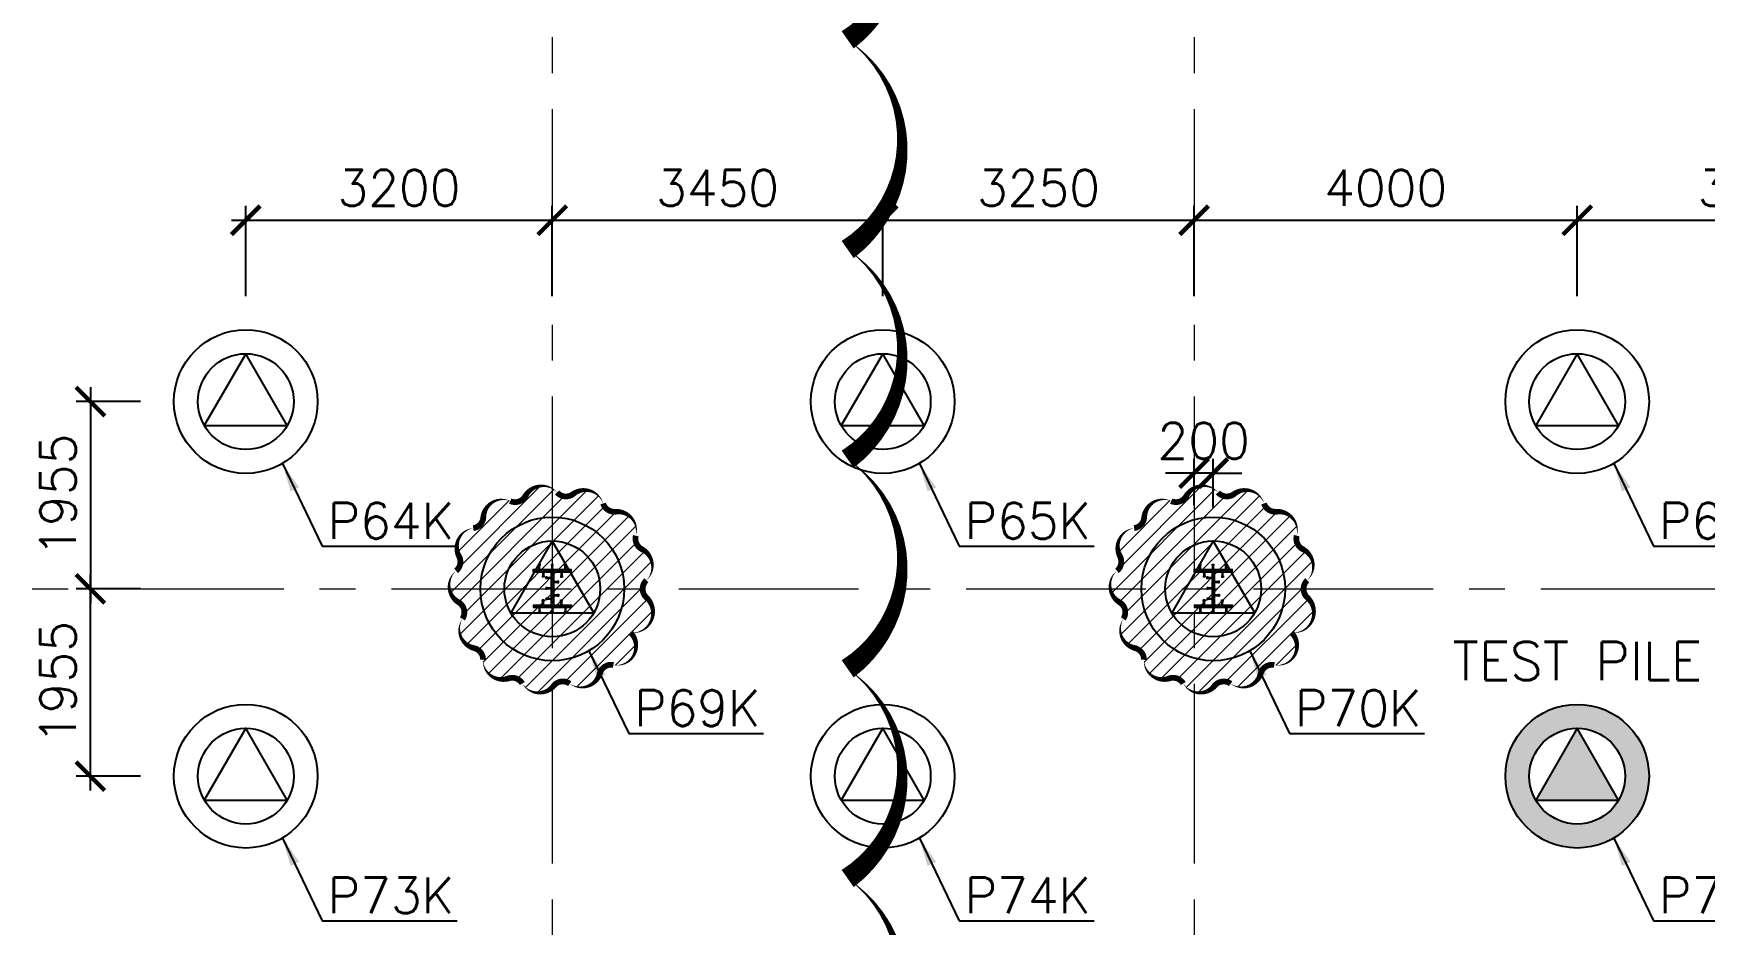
# Model space of a CAD drawing. Header units: millimetres. Extents: x -346728 to 1320345, y -537202 to -385966.
# Drawn here: x 201121 to 218569, y -427720 to -418418 of the extents above; entities that cross this region are included whole.
import ezdxf

# ---------------------------------------------------------------- set-up
doc = ezdxf.new("R2010")
doc.units = ezdxf.units.MM
doc.header["$LTSCALE"] = 100
doc.linetypes.add('X1326_GLB$0$CENTER', pattern=[2, 1.25, -0.25, 0.25, -0.25])
for name, color, linetype, lineweight in [('A-giao thong', 8, 'Continuous', 15), ('KCMANH', 8, 'Continuous', 13), ('KINGPOST', 5, 'Continuous', 20), ('X1326_GLB$0$A-tim', 8, 'X1326_GLB$0$CENTER', 9)]:
    doc.layers.add(name, color=color, linetype=linetype, lineweight=lineweight)
doc.layers.add('CL load', color=1, linetype='Continuous', plot=False)
for name, color, linetype in [('hach', 253, 'Continuous'), ('PILE MARK', 8, 'Continuous'), ('PL', 3, 'Continuous'), ('PLT', 6, 'Continuous')]:
    doc.layers.add(name, color=color, linetype=linetype)
doc.styles.add('simplex', font='simplex.shx')
doc.dimstyles.new('100', dxfattribs={"dimscale": 150, "dimtxt": 2.5, "dimasz": 2, "dimexe": 1, "dimexo": 1, "dimgap": 1, "dimtad": 1, "dimdec": 0, "dimzin": 0, "dimdsep": 46, "dimtxsty": 'simplex', "dimblk": 'ARCHTICK', "dimcen": 1, "dimdle": 1, "dimclrd": 256, "dimclre": 256, "dimclrt": 6, "dimadec": 0, "dimazin": 0, "dimtfac": 1, "dimtdec": 0, "dimtix": 1, "dimtmove": 2, "dimatfit": 3, "dimfxl": 1, "dimtolj": 1, "dimtzin": 0, "dimarcsym": 0})
pattern_1 = [(45, (188543.33, 11377564.439), (-8.980256121, 8.980256121), []), (135, (188543.33, 11377564.439), (-8.980256121, -8.980256121), [])]
pattern_2 = [(45, (188543.33, 11377564.439), (-8.980256121, 8.980256121), []), (135, (188543.33, 11377564.439), (-8.980256121, -8.980256121), [])]

# ---------------------------------------------------------------- blocks, each defined once
blk = doc.blocks.new('_ArchTick')
at = {"color": 0, "linetype": 'ByBlock', "const_width": 0.15}
blk.add_lwpolyline([(-0.5, -0.5), (0.5, 0.5)], dxfattribs=at)
blk = doc.blocks.new('*D374')
at = {"layer": 'CL load', "lineweight": -2, "transparency": 16777216}
for p, q in [((203338, -421161), (203338, -420218)), ((206538, -421161), (206538, -420218)), ((203188, -420368), (206688, -420368))]:
    blk.add_line(p, q, dxfattribs=at)
at = {"layer": 'DEFPOINTS', "color": 0, "transparency": 16777216}
for p in [(206538, -420368), (203338, -421311, 0), (206538, -421311, 0)]:
    blk.add_point(p, dxfattribs=at)
at = {"layer": 'CL load', "lineweight": -2, "transparency": 16777216, "xscale": 300, "yscale": 300, "zscale": 300, "rotation": 180}
blk.add_blockref('_ArchTick', (203338, -420368), dxfattribs=at)
at = {"layer": 'CL load', "lineweight": -2, "transparency": 16777216, "xscale": 300, "yscale": 300, "zscale": 300}
blk.add_blockref('_ArchTick', (206538, -420368), dxfattribs=at)
at = {"layer": 'CL load', "color": 6, "transparency": 16777216, "insert": (204938, -420031), "char_height": 375, "attachment_point": 5, "style": 'simplex'}
blk.add_mtext('\\A1;3200', dxfattribs=at)
blk = doc.blocks.new('*D375')
at = {"layer": 'CL load', "lineweight": -2, "transparency": 16777216}
for p, q in [((206538, -421161), (206538, -420218)), ((209989, -421161), (209989, -420218)), ((206388, -420368), (210139, -420368))]:
    blk.add_line(p, q, dxfattribs=at)
at = {"layer": 'DEFPOINTS', "color": 0, "transparency": 16777216}
for p in [(209989, -420368), (206538, -421311, 0), (209989, -421311)]:
    blk.add_point(p, dxfattribs=at)
at = {"layer": 'CL load', "lineweight": -2, "transparency": 16777216, "xscale": 300, "yscale": 300, "zscale": 300, "rotation": 180}
blk.add_blockref('_ArchTick', (206538, -420368), dxfattribs=at)
at = {"layer": 'CL load', "lineweight": -2, "transparency": 16777216, "xscale": 300, "yscale": 300, "zscale": 300}
blk.add_blockref('_ArchTick', (209989, -420368), dxfattribs=at)
at = {"layer": 'CL load', "color": 6, "transparency": 16777216, "insert": (208264, -420031), "char_height": 375, "attachment_point": 5, "style": 'simplex'}
blk.add_mtext('\\A1;3450', dxfattribs=at)
blk = doc.blocks.new('*D376')
at = {"layer": 'CL load', "lineweight": -2, "transparency": 16777216}
for p, q in [((209989, -421161), (209989, -420218)), ((213239, -421161), (213239, -420218)), ((209839, -420368), (213389, -420368))]:
    blk.add_line(p, q, dxfattribs=at)
at = {"layer": 'DEFPOINTS', "color": 0, "transparency": 16777216}
for p in [(213239, -420368), (209989, -421311), (213239, -421311)]:
    blk.add_point(p, dxfattribs=at)
at = {"layer": 'CL load', "lineweight": -2, "transparency": 16777216, "xscale": 300, "yscale": 300, "zscale": 300, "rotation": 180}
blk.add_blockref('_ArchTick', (209989, -420368), dxfattribs=at)
at = {"layer": 'CL load', "lineweight": -2, "transparency": 16777216, "xscale": 300, "yscale": 300, "zscale": 300}
blk.add_blockref('_ArchTick', (213239, -420368), dxfattribs=at)
at = {"layer": 'CL load', "color": 6, "transparency": 16777216, "insert": (211614, -420031), "char_height": 375, "attachment_point": 5, "style": 'simplex'}
blk.add_mtext('\\A1;3250', dxfattribs=at)
blk = doc.blocks.new('*D377')
at = {"layer": 'CL load', "lineweight": -2, "transparency": 16777216}
for p, q in [((213239, -421161), (213239, -420218)), ((217239, -421161), (217239, -420218)), ((213089, -420368), (217389, -420368))]:
    blk.add_line(p, q, dxfattribs=at)
at = {"layer": 'DEFPOINTS', "color": 0, "transparency": 16777216}
for p in [(217239, -420368), (213239, -421311), (217239, -421311)]:
    blk.add_point(p, dxfattribs=at)
at = {"layer": 'CL load', "lineweight": -2, "transparency": 16777216, "xscale": 300, "yscale": 300, "zscale": 300, "rotation": 180}
blk.add_blockref('_ArchTick', (213239, -420368), dxfattribs=at)
at = {"layer": 'CL load', "lineweight": -2, "transparency": 16777216, "xscale": 300, "yscale": 300, "zscale": 300}
blk.add_blockref('_ArchTick', (217239, -420368), dxfattribs=at)
at = {"layer": 'CL load', "color": 6, "transparency": 16777216, "insert": (215239, -420031), "char_height": 375, "attachment_point": 5, "style": 'simplex'}
blk.add_mtext('\\A1;4000', dxfattribs=at)
blk = doc.blocks.new('*D378')
at = {"layer": 'CL load', "lineweight": -2, "transparency": 16777216}
for p, q in [((217239, -421161), (217239, -420218)), ((221038, -421161), (221038, -420218)), ((217089, -420368), (221188, -420368))]:
    blk.add_line(p, q, dxfattribs=at)
at = {"layer": 'DEFPOINTS', "color": 0, "transparency": 16777216}
for p in [(221038, -420368), (217239, -421311), (221038, -421311)]:
    blk.add_point(p, dxfattribs=at)
at = {"layer": 'CL load', "lineweight": -2, "transparency": 16777216, "xscale": 300, "yscale": 300, "zscale": 300, "rotation": 180}
blk.add_blockref('_ArchTick', (217239, -420368), dxfattribs=at)
at = {"layer": 'CL load', "lineweight": -2, "transparency": 16777216, "xscale": 300, "yscale": 300, "zscale": 300}
blk.add_blockref('_ArchTick', (221038, -420368), dxfattribs=at)
at = {"layer": 'CL load', "color": 6, "transparency": 16777216, "insert": (219139, -420031), "char_height": 375, "attachment_point": 5, "style": 'simplex'}
blk.add_mtext('\\A1;3800', dxfattribs=at)
blk = doc.blocks.new('*D382')
at = {"layer": 'CL load', "lineweight": -2, "transparency": 16777216}
for p, q in [((201716, -422111), (201716, -424366)), ((202238, -422261), (201566, -422261)), ((202238, -424216), (201566, -424216))]:
    blk.add_line(p, q, dxfattribs=at)
at = {"layer": 'DEFPOINTS', "color": 0, "transparency": 16777216}
for p in [(202388, -422261, 0), (201716, -424216), (202388, -424216, 0)]:
    blk.add_point(p, dxfattribs=at)
at = {"layer": 'CL load', "lineweight": -2, "transparency": 16777216, "xscale": 300, "yscale": 300, "zscale": 300}
for p, rotation in [((201716, -422261), 90), ((201716, -424216), 270)]:
    blk.add_blockref('_ArchTick', p, dxfattribs=dict(at, rotation=rotation))
at = {"layer": 'CL load', "color": 6, "transparency": 16777216, "insert": (201378, -423239), "char_height": 375, "attachment_point": 5, "rotation": 90, "style": 'simplex'}
blk.add_mtext('\\A1;1955', dxfattribs=at)
blk = doc.blocks.new('*D383')
at = {"layer": 'CL load', "lineweight": -2, "transparency": 16777216}
for p, q in [((201716, -426321), (201716, -424066)), ((202238, -424216), (201566, -424216)), ((202238, -426171), (201566, -426171))]:
    blk.add_line(p, q, dxfattribs=at)
at = {"layer": 'DEFPOINTS', "color": 0, "transparency": 16777216}
for p in [(201716, -424216), (202388, -424216, 0), (202388, -426171, 0)]:
    blk.add_point(p, dxfattribs=at)
at = {"layer": 'CL load', "lineweight": -2, "transparency": 16777216, "xscale": 300, "yscale": 300, "zscale": 300}
for p, rotation in [((201716, -424216), 90), ((201716, -426171), 270)]:
    blk.add_blockref('_ArchTick', p, dxfattribs=dict(at, rotation=rotation))
at = {"layer": 'CL load', "color": 6, "transparency": 16777216, "insert": (201378, -425194), "char_height": 375, "attachment_point": 5, "rotation": 90, "style": 'simplex'}
blk.add_mtext('\\A1;1955', dxfattribs=at)
blk = doc.blocks.new('*D384')
at = {"layer": 'CL load', "lineweight": -2, "transparency": 16777216}
for p, q in [((213239, -423344), (213239, -422858)), ((213439, -423366), (213439, -422858)), ((213239, -423008), (212939, -423008)), ((213439, -423008), (213239, -423008)), ((213439, -423008), (213739, -423008))]:
    blk.add_line(p, q, dxfattribs=at)
at = {"layer": 'DEFPOINTS', "color": 0, "transparency": 16777216}
for p in [(213239, -423008), (213239, -423494), (213439, -423516)]:
    blk.add_point(p, dxfattribs=at)
at = {"layer": 'CL load', "lineweight": -2, "transparency": 16777216, "xscale": 300, "yscale": 300, "zscale": 300}
blk.add_blockref('_ArchTick', (213239, -423008), dxfattribs=at)
at = {"layer": 'CL load', "lineweight": -2, "transparency": 16777216, "xscale": 300, "yscale": 300, "zscale": 300, "rotation": 180}
blk.add_blockref('_ArchTick', (213439, -423008), dxfattribs=at)
at = {"layer": 'CL load', "color": 6, "transparency": 16777216, "insert": (213339, -422671), "char_height": 375, "attachment_point": 5, "style": 'simplex'}
blk.add_mtext('\\A1;200', dxfattribs=at)
blk = doc.blocks.new('LVL-KHUNGTEN')
blk.add_lwpolyline([(61072.9, 41092.8), (119123.5, 41092.8), (119123.5, 61.9), (61072.9, 61.9)], close=True)
blk = doc.blocks.new('KP50 TOI SAN L1')
at = {"ltscale": 0.1}
h = blk.add_hatch(color=3, dxfattribs=at)
h.dxf.hatch_style = 1
h.paths.add_polyline_path([(14, 171), (-14, 171), (-14, 142)])
h.paths.add_polyline_path([(-14, -142), (-14, -171), (14, -171)])
at = {"layer": 'KCMANH', "linetype": 'ByBlock'}
h = blk.add_hatch(dxfattribs=at)
h.set_pattern_fill('ANSI37', color=3, scale=4, style=0)
h.set_pattern_definition(pattern_1)
h.paths.add_polyline_path([(-200, 200), (-200, 171), (200, 171), (200, 200)])
h = blk.add_hatch(dxfattribs=at)
h.set_pattern_fill('ANSI37', color=3, scale=4, style=0)
h.set_pattern_definition([(45, (188728.93, 11377564.439), (-8.980256121, 8.980256121), []), (135, (188728.93, 11377564.439), (-8.980256121, -8.980256121), [])])
h.paths.add_polyline_path([(14, 171), (-14, 142), (-14, -142), (14, -171)])
h = blk.add_hatch(dxfattribs=at)
h.set_pattern_fill('ANSI37', color=3, scale=4, style=0)
h.set_pattern_definition(pattern_1)
h.paths.add_polyline_path([(-200, -171), (-200, -200), (200, -200), (200, -171)])
at = {"layer": 'KCMANH', "color": 3, "linetype": 'ByBlock'}
blk.add_line((-200, 200), (200, 200), dxfattribs=at)
at = {"layer": 'KCMANH', "linetype": 'ByBlock'}
for p, q in [((-125, 253), (-146, 253)), ((-146, 240), (-146, 253)), ((-125, 240), (-146, 240)), ((-142, 200), (-142, 240)), ((-129, 200), (-129, 240)), ((-125, 240), (-125, 253)), ((-10, 253), (10, 253)), ((-10, 240), (-10, 253)), ((-10, 240), (10, 240)), ((-6, 200), (-6, 240)), ((6, 200), (6, 240)), ((10, 240), (10, 253)), ((125, 253), (146, 253)), ((125, 240), (125, 253)), ((125, 240), (146, 240)), ((129, 200), (129, 240)), ((142, 200), (142, 240)), ((146, 240), (146, 253)), ((-85, 131), (-106, 131)), ((-106, 131), (-106, 118)), ((-85, 118), (-106, 118)), ((-102, 171), (-102, 131)), ((-89, 171), (-89, 131)), ((-85, 131), (-85, 118)), ((-67, 100), (-67, 120)), ((-54, 120), (-67, 120)), ((-54, 100), (-67, 100)), ((-67, 10), (-67, -10)), ((-54, 10), (-67, 10)), ((-54, 100), (-54, 120)), ((-14, 116), (-54, 116)), ((-14, 104), (-54, 104)), ((-54, 10), (-54, -10)), ((-14, 6), (-54, 6)), ((14, 76), (54, 76)), ((14, 64), (54, 64)), ((54, 60), (54, 80)), ((54, 80), (67, 80)), ((54, 60), (67, 60)), ((67, 60), (67, 80)), ((85, 131), (106, 131)), ((85, 131), (85, 118)), ((85, 118), (106, 118)), ((89, 171), (89, 131)), ((102, 171), (102, 131)), ((106, 131), (106, 118)), ((-85, -118), (-106, -118)), ((-106, -131), (-106, -118)), ((-85, -131), (-106, -131)), ((-102, -171), (-102, -131)), ((-89, -171), (-89, -131)), ((-85, -131), (-85, -118)), ((-54, -10), (-67, -10)), ((-67, -100), (-67, -120)), ((-54, -100), (-67, -100)), ((-54, -120), (-67, -120)), ((-14, -6), (-54, -6)), ((-54, -100), (-54, -120)), ((-14, -104), (-54, -104)), ((-14, -116), (-54, -116)), ((14, -64), (54, -64)), ((14, -76), (54, -76)), ((54, -60), (54, -80)), ((54, -60), (67, -60)), ((54, -80), (67, -80)), ((67, -60), (67, -80)), ((85, -118), (106, -118)), ((85, -131), (85, -118)), ((85, -131), (106, -131)), ((89, -171), (89, -131)), ((102, -171), (102, -131)), ((106, -131), (106, -118)), ((-125, -240), (-146, -240)), ((-146, -240), (-146, -253)), ((-125, -253), (-146, -253)), ((-142, -200), (-142, -240)), ((-129, -200), (-129, -240)), ((-125, -240), (-125, -253)), ((-10, -240), (10, -240)), ((-10, -240), (-10, -253)), ((-10, -253), (10, -253)), ((-6, -200), (-6, -240)), ((6, -200), (6, -240)), ((10, -240), (10, -253)), ((125, -240), (146, -240)), ((125, -240), (125, -253)), ((125, -253), (146, -253)), ((129, -200), (129, -240)), ((142, -200), (142, -240)), ((146, -240), (146, -253))]:
    blk.add_line(p, q, dxfattribs=at)
at = {"layer": 'KINGPOST', "color": 3, "linetype": 'ByBlock'}
for p, q in [((-200, 171), (-200, 200)), ((200, 171), (200, 200)), ((-200, 171), (200, 171)), ((-14, 171), (-14, -171)), ((-14, 142), (14, 171)), ((14, 171), (14, -171)), ((-200, -171), (200, -171)), ((-200, -171), (-200, -200)), ((-14, -142), (14, -171)), ((200, -171), (200, -200)), ((-200, -200), (200, -200))]:
    blk.add_line(p, q, dxfattribs=at)
at = {"layer": 'KINGPOST', "color": 6, "linetype": 'ByBlock'}
blk.add_lwpolyline([(-14, 0), (14, 0)], dxfattribs=at)
blk = doc.blocks.new('KP50')
at = {"ltscale": 0.1}
h = blk.add_hatch(color=6, dxfattribs=at)
h.dxf.hatch_style = 1
h.paths.add_polyline_path([(14, 171), (-14, 171), (-14, 142)])
h.paths.add_polyline_path([(-14, -142), (-14, -171), (14, -171)])
at = {"layer": 'KCMANH', "linetype": 'ByBlock'}
h = blk.add_hatch(dxfattribs=at)
h.set_pattern_fill('ANSI37', color=6, scale=4, style=0)
h.set_pattern_definition(pattern_2)
h.paths.add_polyline_path([(-200, 200), (-200, 171), (200, 171), (200, 200)])
h = blk.add_hatch(dxfattribs=at)
h.set_pattern_fill('ANSI37', color=6, scale=4, style=0)
h.set_pattern_definition([(45, (188728.93, 11377564.439), (-8.980256121, 8.980256121), []), (135, (188728.93, 11377564.439), (-8.980256121, -8.980256121), [])])
h.paths.add_polyline_path([(14, 171), (-14, 142), (-14, -142), (14, -171)])
h = blk.add_hatch(dxfattribs=at)
h.set_pattern_fill('ANSI37', color=6, scale=4, style=0)
h.set_pattern_definition(pattern_2)
h.paths.add_polyline_path([(-200, -171), (-200, -200), (200, -200), (200, -171)])
for p, q in [((-125, 253), (-146, 253)), ((-146, 240), (-146, 253)), ((-125, 240), (-146, 240)), ((-142, 200), (-142, 240)), ((-129, 200), (-129, 240)), ((-125, 240), (-125, 253)), ((-10, 253), (10, 253)), ((-10, 240), (-10, 253)), ((-10, 240), (10, 240)), ((-6, 200), (-6, 240)), ((6, 200), (6, 240)), ((10, 240), (10, 253)), ((125, 253), (146, 253)), ((125, 240), (125, 253)), ((125, 240), (146, 240)), ((129, 200), (129, 240)), ((142, 200), (142, 240)), ((146, 240), (146, 253)), ((-85, 131), (-106, 131)), ((-106, 131), (-106, 118)), ((-85, 118), (-106, 118)), ((-102, 171), (-102, 131)), ((-89, 171), (-89, 131)), ((-85, 131), (-85, 118)), ((-67, 100), (-67, 120)), ((-54, 120), (-67, 120)), ((-54, 100), (-67, 100)), ((-67, 10), (-67, -10)), ((-54, 10), (-67, 10)), ((-54, 100), (-54, 120)), ((-14, 116), (-54, 116)), ((-14, 104), (-54, 104)), ((-54, 10), (-54, -10)), ((-14, 6), (-54, 6)), ((14, 76), (54, 76)), ((14, 64), (54, 64)), ((54, 60), (54, 80)), ((54, 80), (67, 80)), ((54, 60), (67, 60)), ((67, 60), (67, 80)), ((85, 131), (106, 131)), ((85, 131), (85, 118)), ((85, 118), (106, 118)), ((89, 171), (89, 131)), ((102, 171), (102, 131)), ((106, 131), (106, 118)), ((-85, -118), (-106, -118)), ((-106, -131), (-106, -118)), ((-85, -131), (-106, -131)), ((-102, -171), (-102, -131)), ((-89, -171), (-89, -131)), ((-85, -131), (-85, -118)), ((-54, -10), (-67, -10)), ((-67, -100), (-67, -120)), ((-54, -100), (-67, -100)), ((-54, -120), (-67, -120)), ((-14, -6), (-54, -6)), ((-54, -100), (-54, -120)), ((-14, -104), (-54, -104)), ((-14, -116), (-54, -116)), ((14, -64), (54, -64)), ((14, -76), (54, -76)), ((54, -60), (54, -80)), ((54, -60), (67, -60)), ((54, -80), (67, -80)), ((67, -60), (67, -80)), ((85, -118), (106, -118)), ((85, -131), (85, -118)), ((85, -131), (106, -131)), ((89, -171), (89, -131)), ((102, -171), (102, -131)), ((106, -131), (106, -118)), ((-125, -240), (-146, -240)), ((-146, -240), (-146, -253)), ((-125, -253), (-146, -253)), ((-142, -200), (-142, -240)), ((-129, -200), (-129, -240)), ((-125, -240), (-125, -253)), ((-10, -240), (10, -240)), ((-10, -240), (-10, -253)), ((-10, -253), (10, -253)), ((-6, -200), (-6, -240)), ((6, -200), (6, -240)), ((10, -240), (10, -253)), ((125, -240), (146, -240)), ((125, -240), (125, -253)), ((125, -253), (146, -253)), ((129, -200), (129, -240)), ((142, -200), (142, -240)), ((146, -240), (146, -253))]:
    blk.add_line(p, q, dxfattribs=at)
at = {"layer": 'KINGPOST', "color": 6, "linetype": 'ByBlock'}
for p, q in [((-200, 200), (200, 200)), ((-200, 171), (-200, 200)), ((200, 171), (200, 200)), ((-200, 171), (200, 171)), ((-14, 171), (-14, -171)), ((-14, 142), (14, 171)), ((14, 171), (14, -171)), ((-200, -171), (200, -171)), ((-200, -171), (-200, -200)), ((-14, -142), (14, -171)), ((200, -171), (200, -200)), ((-200, -200), (200, -200))]:
    blk.add_line(p, q, dxfattribs=at)
blk.add_lwpolyline([(-14, 0), (14, 0)], dxfattribs=at)
blk = doc.blocks.new('B1 Kingpost Layout Plan1')
at = {"layer": 'KCMANH', "linetype": 'ByBlock'}
for name, p in [('KP50 TOI SAN L1', (56175, -9446, 0)), ('KP50', (63075, -9446, 0))]:
    blk.add_blockref(name, p, dxfattribs=at)

msp = doc.modelspace()

# ---------------------------------------------------------------- hatches: boundary and pattern name
at = {"ltscale": 0.1}
h = msp.add_hatch(color=3, dxfattribs=at)
h.dxf.hatch_style = 1
h.paths.add_polyline_path([(206552.9, -424045.2), (206524.1, -424045.2), (206524.1, -424074)])
h.paths.add_polyline_path([(206524.1, -424358.8), (206524.1, -424387.6), (206552.9, -424387.6)])
h = msp.add_hatch(color=3, dxfattribs=at)
h.dxf.hatch_style = 1
h.paths.add_polyline_path([(213453, -424045.2), (213424.2, -424045.2), (213424.2, -424074)])
h.paths.add_polyline_path([(213424.2, -424358.8), (213424.2, -424387.6), (213453, -424387.6)])
at = {"layer": 'A-giao thong', "transparency": 33554572}
h = msp.add_hatch(dxfattribs=at)
h.set_pattern_fill('ANSI31', color=256, scale=1000)
h.set_pattern_definition([(45, (168189.53, -521473.05), (-88.38835, 88.38835), [])])
edge = h.paths.add_edge_path()
edge.add_arc((207383.6, -423980.7), 200.1, 313.189, 423.189)
edge.add_arc((207529.4, -423692.2), 123.2, 165.32463, 243.189, ccw=False)
edge.add_arc((207216.5, -423610.2), 200.3, 345.32463, 455.32463)
edge.add_arc((207186.4, -423288.1), 123.2, 197.45235, 275.32463, ccw=False)
edge.add_arc((206877.9, -423385.1), 200.2, 17.45235, 127.45235)
edge.add_arc((206681.2, -423128.4), 123.2, 221.33742, 307.45235, ccw=False)
edge.add_arc((206436.2, -423343.9), 203.2, 41.33742, 151.33742)
edge.add_arc((206149.8, -423187.4), 123.2, 245.97207, 331.33742, ccw=False)
edge.add_arc((206018.1, -423482.8), 200.3, 65.97207, 175.97207)
edge.add_arc((205695.5, -423460.1), 123.2, 278.09941, 355.97207, ccw=False)
edge.add_arc((205741, -423780.4), 200.3, 98.09941, 208.09941)
edge.add_arc((205455.7, -423932.7), 123.2, -50.51419, 28.09941, ccw=False)
edge.add_arc((205661.6, -424182.7), 200.7, 129.48581, 239.48581)
edge.add_arc((205497.2, -424461.6), 123.2, -33.38585, 59.48581, ccw=False)
edge.add_arc((205767.1, -424639.5), 200.1, 146.61415, 256.61415)
edge.add_arc((205692.3, -424954), 123.2, -1.25134, 76.61415, ccw=False)
edge.add_arc((206015.7, -424961.1), 200.3, 178.74866, 288.74866)
edge.add_arc((206119.7, -425267.5), 123.2, 30.87684, 108.74866, ccw=False)
edge.add_arc((206397.3, -425101.5), 200.2, 210.87684, 320.87684)
edge.add_arc((206648.2, -425305.5), 123.2, 54.01227, 140.87684, ccw=False)
edge.add_arc((206839.9, -425041.5), 203.1, 234.01227, 344.01227)
edge.add_arc((207153.6, -425131.4), 123.2, 79.39644, 164.01227, ccw=False)
edge.add_arc((207213.1, -424813.5), 200.3, 259.39644, 404.1286)
edge.add_arc((207378, -424463.1), 212, 264.27964, 407.39823)
edge.add_arc((207604.9, -424216.4), 123.2, 133.189, 227.39823, ccw=False)
h = msp.add_hatch(dxfattribs=at)
h.set_pattern_fill('ANSI31', color=256, scale=1000)
h.set_pattern_definition([(45, (175089.6, -521473.05), (-88.38835, 88.38835), [])])
edge = h.paths.add_edge_path()
edge.add_arc((214283.7, -423980.7), 200.1, 313.189, 423.189)
edge.add_arc((214429.5, -423692.2), 123.2, 165.32463, 243.189, ccw=False)
edge.add_arc((214116.5, -423610.2), 200.3, 345.32463, 455.32463)
edge.add_arc((214086.5, -423288.1), 123.2, 197.45235, 275.32463, ccw=False)
edge.add_arc((213778, -423385.1), 200.2, 17.45235, 127.45235)
edge.add_arc((213581.3, -423128.4), 123.2, 221.33742, 307.45235, ccw=False)
edge.add_arc((213336.2, -423343.9), 203.2, 41.33742, 151.33742)
edge.add_arc((213049.9, -423187.4), 123.2, 245.97207, 331.33742, ccw=False)
edge.add_arc((212918.2, -423482.8), 200.3, 65.97207, 175.97207)
edge.add_arc((212595.5, -423460.1), 123.2, 278.09941, 355.97207, ccw=False)
edge.add_arc((212641.1, -423780.4), 200.3, 98.09941, 208.09941)
edge.add_arc((212355.7, -423932.7), 123.2, -50.51419, 28.09941, ccw=False)
edge.add_arc((212561.6, -424182.7), 200.7, 129.48581, 239.48581)
edge.add_arc((212397.2, -424461.6), 123.2, -33.38585, 59.48581, ccw=False)
edge.add_arc((212667.2, -424639.5), 200.1, 146.61415, 256.61415)
edge.add_arc((212592.3, -424954), 123.2, -1.25134, 76.61415, ccw=False)
edge.add_arc((212915.8, -424961.1), 200.3, 178.74866, 288.74866)
edge.add_arc((213019.7, -425267.5), 123.2, 30.87684, 108.74866, ccw=False)
edge.add_arc((213297.3, -425101.5), 200.2, 210.87684, 320.87684)
edge.add_arc((213548.2, -425305.5), 123.2, 54.01227, 140.87684, ccw=False)
edge.add_arc((213740, -425041.5), 203.1, 234.01227, 344.01227)
edge.add_arc((214053.7, -425131.4), 123.2, 79.39644, 164.01227, ccw=False)
edge.add_arc((214113.2, -424813.5), 200.3, 259.39644, 404.1286)
edge.add_arc((214278.1, -424463.1), 212, 264.27964, 407.39823)
edge.add_arc((214504.9, -424216.4), 123.2, 133.189, 227.39823, ccw=False)
at = {"layer": 'hach'}
h = msp.add_hatch(dxfattribs=at)
h.set_pattern_fill('ANSI31', color=256, scale=70)
h.set_pattern_definition([(45, (121918.56, -508591.22), (-157.15448, 157.15448), [])])
h.paths.add_polyline_path([(142200.7, -410142.2), (128621.2, -428107.5), (155914.1, -501359), (162214.1, -503970.9), (238136.4, -469396.6), (242695.2, -462329.4), (242687.2, -415142.7), (237685.1, -410142.2)])
h.paths.add_polyline_path([(142797.9, -411342.2), (129975.7, -428305.7), (156856.2, -500450.6), (162191.6, -502662.6), (237318.8, -468450.4), (241495.1, -461976.1), (241487, -415639.4), (237188.2, -411342.2)], flags=16)
h = msp.add_hatch(dxfattribs=at)
h.set_pattern_fill('AR-CONC', color=256, scale=4)
h.set_pattern_definition([(50, (121918.56, -508591.2), (728.7387, -63.7563), [76.2, -838.2]), (355, (121918.56, -508591.2), (-140.9737, 764.2274), [60.96, -670.5623]), (100.45144, (121979.3, -508596.54), (587.765, 700.471), [64.76, -712.361]), (46.1842, (121918.6, -508388), (1084.316, -168.1693), [114.3, -1257.3]), (96.63556, (122008.9, -508402), (949.6165, 989.7045), [97.14, -1068.5424]), (351.18415, (121918.6, -508388), (949.6165, 989.7045), [91.44, -1005.839]), (21, (122020.16, -508438.8), (606.4576, -409.0608), [76.2, -838.2]), (326, (122020.16, -508438.8), (247.208, 736.752), [60.96, -670.56]), (71.45144, (122070.7, -508472.9), (853.6657, 327.691), [64.76, -712.3598]), (37.5, (121918.56, -508591.22), (12.3544, 338.22016), [0, -662.432, 0, -680.72, 0, -673.1]), (7.5, (121918.56, -508591.22), (267.27865, 400.7223), [0, -388.112, 0, -647.192, 0, -256.54]), (327.5, (121692, -508591.22), (542.3624, -22.91498), [0, -254, 0, -792.48, 0, -1051.56]), (317.5, (121590.4, -508591.2), (592.5167, 101.706), [0, -330.2, 0, -526.288, 0, -746.76])])
h.paths.add_polyline_path([(142200.7, -410142.2), (128621.2, -428107.5), (155914.1, -501359), (162214.1, -503970.9), (238136.4, -469396.6), (242695.2, -462329.4), (242687.2, -415142.7), (237685.1, -410142.2)])
h.paths.add_polyline_path([(142797.9, -411342.2), (129975.7, -428305.7), (156856.2, -500450.6), (162191.6, -502662.6), (237318.8, -468450.4), (241495.1, -461976.1), (241487, -415639.4), (237188.2, -411342.2)], flags=16)
at = {"layer": 'PL'}
h = msp.add_hatch(color=6, dxfattribs=at)
h.dxf.hatch_style = 1
h.paths.add_polyline_path([(216488.5, -426171.4, 1), (217988.5, -426171.4, 1)])
h.paths.add_polyline_path([(217738.5, -426171.4, -1), (216738.5, -426171.4, -1)], flags=16)
h.paths.add_polyline_path([(217238.5, -425671.4), (217671.5, -426421.4), (216805.5, -426421.4)], flags=0)
h = msp.add_hatch(color=8, dxfattribs=at)
h.dxf.hatch_style = 1
h.paths.add_polyline_path([(216488.5, -426171.4, 1), (217988.5, -426171.4, 1)])
h.paths.add_polyline_path([(217738.5, -426171.4, -1), (216738.5, -426171.4, -1)], flags=16)
h.paths.add_polyline_path([(217238.5, -425671.4), (217671.5, -426421.4), (216805.5, -426421.4)], flags=0)
h = msp.add_hatch(color=6, dxfattribs=at)
h.dxf.hatch_style = 1
h.paths.add_polyline_path([(217238.5, -425671.4), (216805.5, -426421.4), (217671.5, -426421.4)])
h = msp.add_hatch(color=8, dxfattribs=at)
h.dxf.hatch_style = 1
h.paths.add_polyline_path([(217238.5, -425671.4), (216805.5, -426421.4), (217671.5, -426421.4)])

# ---------------------------------------------------------------- linework, layer by layer
at = {"elevation": -1404.9}
msp.add_lwpolyline([(182924.9, -414544, 0, 218.9, -0.5205671), (185113.4, -414544, 0, 218.9, -0.5205671), (187301.9, -414544, 0, 218.9, -0.5205671), (189490.4, -414544, 0, 218.9, -0.5205671), (191678.9, -414544, 0, 218.9, -0.5205671), (193867.4, -414544, 0, 218.9, -0.5205671), (196055.9, -414544, 0, 218.9, -0.5205671), (198244.5, -414544, 0, 218.9, -0.5205671), (200433, -414544, 0, 218.9, -0.5205671), (202621.5, -414544, 0, 218.9, -0.5205671), (204810, -414544, 0, 218.9, -0.5205671), (206998.5, -414544, 0, 218.9, -0.5205671), (209187, -414544, 0, 218.9, -0.5205671), (209622.4, -416297.2, 0, 218.9, -0.5205671), (209622.4, -418485.7, 0, 218.9, -0.5205671), (209622.4, -420674.2, 0, 218.9, -0.5205671), (209622.4, -422862.7, 0, 218.9, -0.5205671), (209622.4, -425051.2, 0, 218.9, -0.5205671), (209622.4, -427239.7, 0, 218.9, -0.5205671), (209622.4, -429428.2, 0, 218.9, -0.5205671)], format="xyseb", dxfattribs=at)
at = {"color": 5, "elevation": -2718.3}
for points in [[(207520.6, -424126.6, 0, 60, 0.5205671), (207473.9, -423802.1, 60, 60, -0.3534527), (207410.3, -423661, 0, 60, 0.5205671), (207197.9, -423410.8, 60, 60, -0.3534915), (207068.9, -423325.1, 0, 60, 0.5205671), (206756.1, -423226.1, 60, 60, -0.3944899), (206588.7, -423209.7, 0, 60, 0.520567), (206257.9, -423246.5, 60, 60, -0.3907151), (206099.6, -423299.9, 0, 60, 0.520567), (205818.3, -423468.7, 60, 60, -0.3534934), (205712.8, -423582, 0, 60, 0.5205671), (205564.3, -423874.7, 60, 60, -0.3571345), (205534, -424027.8, 0, 60, 0.520567), (205559.7, -424355.5, 60, 60, -0.4289707), (205600, -424529.4, 0, 60, 0.520567), (205720.8, -424834.2, 60, 60, -0.3534582), (205815.4, -424956.7, 0, 60, 0.520567), (206080.1, -425150.8, 60, 60, -0.3534893), (206225.4, -425204.2, 0, 60, 0.5205671), (206552.6, -425227.8, 60, 60, -0.3982747), (206720.5, -425205.9, 0, 60, 0.520567), (207035.2, -425097.5, 60, 60, -0.3869502), (207176.3, -425010.3, 0, 60, 0.7314349), (207356.9, -424674, 0, 60, 0.7206829), (207521.5, -424307.1, 60, 60, -0.4358983)], [(214420.6, -424126.6, 0, 60, 0.5205671), (214373.9, -423802.1, 60, 60, -0.3534527), (214310.3, -423661, 0, 60, 0.5205671), (214097.9, -423410.8, 60, 60, -0.3534915), (213969, -423325.1, 0, 60, 0.5205671), (213656.2, -423226.1, 60, 60, -0.3944899), (213488.8, -423209.7, 0, 60, 0.520567), (213157.9, -423246.5, 60, 60, -0.3907151), (212999.7, -423299.9, 0, 60, 0.520567), (212718.4, -423468.7, 60, 60, -0.3534934), (212612.9, -423582, 0, 60, 0.5205671), (212464.4, -423874.7, 60, 60, -0.3571345), (212434.1, -424027.8, 0, 60, 0.520567), (212459.8, -424355.5, 60, 60, -0.4289707), (212500.1, -424529.4, 0, 60, 0.520567), (212620.8, -424834.2, 60, 60, -0.3534582), (212715.5, -424956.7, 0, 60, 0.520567), (212980.2, -425150.8, 60, 60, -0.3534893), (213125.5, -425204.2, 0, 60, 0.5205671), (213452.7, -425227.8, 60, 60, -0.3982747), (213620.6, -425205.9, 0, 60, 0.520567), (213935.2, -425097.5, 60, 60, -0.3869502), (214076.3, -425010.3, 0, 60, 0.7314349), (214256.9, -424674, 0, 60, 0.7206829), (214421.5, -424307.1, 60, 60, -0.4358983)]]:
    msp.add_lwpolyline(points, format="xyseb", close=True, dxfattribs=at)
at = {"layer": 'PL', "elevation": -1404.9}
for points in [[(202905.4, -422511.4), (203771.5, -422511.4), (203338.4, -421761.4)], [(202905.4, -422511.4), (203771.5, -422511.4), (203338.4, -421761.4)], [(209555.5, -422511.4), (210421.5, -422511.4), (209988.5, -421761.4)], [(209555.5, -422511.4), (210421.5, -422511.4), (209988.5, -421761.4)], [(216805.5, -422511.4), (217671.5, -422511.4), (217238.5, -421761.4)], [(216805.5, -422511.4), (217671.5, -422511.4), (217238.5, -421761.4)], [(206105.5, -424466.4), (206971.5, -424466.4), (206538.5, -423716.4)], [(206105.5, -424466.4), (206971.5, -424466.4), (206538.5, -423716.4)], [(213005.5, -424466.4), (213871.6, -424466.4), (213438.6, -423716.4)], [(213005.5, -424466.4), (213871.6, -424466.4), (213438.6, -423716.4)], [(202905.4, -426421.4), (203771.5, -426421.4), (203338.4, -425671.4)], [(202905.4, -426421.4), (203771.5, -426421.4), (203338.4, -425671.4)], [(209555.5, -426421.4), (210421.5, -426421.4), (209988.5, -425671.4)], [(209555.5, -426421.4), (210421.5, -426421.4), (209988.5, -425671.4)], [(216805.5, -426421.4), (217671.5, -426421.4), (217238.5, -425671.4)], [(216805.5, -426421.4), (217671.5, -426421.4), (217238.5, -425671.4)]]:
    msp.add_lwpolyline(points, close=True, dxfattribs=at)
at = {"layer": 'PL'}
for centre, radius in [((203338.4, -422261.4, -1404.9), 750), ((203338.4, -422261.4, -1404.9), 750), ((209988.5, -422261.4, -1404.9), 750), ((209988.5, -422261.4, -1404.9), 750), ((217238.5, -422261.4, -1404.9), 750), ((217238.5, -422261.4, -1404.9), 750), ((203338.4, -422261.4, -1404.9), 500), ((203338.4, -422261.4, -1404.9), 500), ((209988.5, -422261.4, -1404.9), 500), ((209988.5, -422261.4, -1404.9), 500), ((217238.5, -422261.4, -1404.9), 500), ((217238.5, -422261.4, -1404.9), 500), ((206538.5, -424216.4, -1404.9), 750), ((206538.5, -424216.4, -1404.9), 750), ((213438.6, -424216.4, -1404.9), 750), ((213438.6, -424216.4, -1404.9), 750), ((206538.5, -424216.4, -1404.9), 500), ((206538.5, -424216.4, -1404.9), 500), ((213438.6, -424216.4, -1404.9), 500), ((213438.6, -424216.4, -1404.9), 500), ((203338.4, -426171.4, -1404.9), 750), ((203338.4, -426171.4, -1404.9), 750), ((209988.5, -426171.4, -1404.9), 750), ((209988.5, -426171.4, -1404.9), 750), ((217238.5, -426171.4, -1404.9), 750), ((217238.5, -426171.4, -1404.9), 750), ((203338.4, -426171.4, -1404.9), 500), ((203338.4, -426171.4, -1404.9), 500), ((209988.5, -426171.4, -1404.9), 500), ((209988.5, -426171.4, -1404.9), 500), ((217238.5, -426171.4, -1404.9), 500), ((217238.5, -426171.4, -1404.9), 500)]:
    msp.add_circle(centre, radius, dxfattribs=at)
at = {"layer": 'X1326_GLB$0$A-tim', "ltscale": 15}
for p, q in [((206538.5, -398208.6, -1404.9), (206538.5, -512162.7, -1404.9)), ((213238.6, -398208.6, -1404.9), (213238.6, -512162.7, -1404.9)), ((120859.5, -424216.4, -1404.9), (255546, -424216.4, -1404.9))]:
    msp.add_line(p, q, dxfattribs=at)

# ---------------------------------------------------------------- block references
at = {"extrusion": (0.00597, -2.28885e-18, 0.999982), "xscale": 3.385207865094198, "yscale": 3.385207865094198, "zscale": 3.385207865094198}
msp.add_blockref('LVL-KHUNGTEN', (-107243.5, -525073.6, -287.1), dxfattribs=at)
msp.add_blockref('B1 Kingpost Layout Plan1', (150363.7, -414766, -1404.9))

# ---------------------------------------------------------------- texts
at = {"layer": 'PILE MARK', "color": 4, "style": 'simplex'}
for s, p in [('P64K', (204193.9, -423692.8, -1404.9)), ('P65K', (210844, -423692.8, -1404.9)), ('P66K', (218094, -423692.8, -1404.9)), ('P69K', (207394, -425647.8, -1404.9)), ('P70K', (214294, -425647.8, -1404.9)), ('P73K', (204193.9, -427602.8, -1404.9)), ('P74K', (210844, -427602.8, -1404.9)), ('P75K', (218094, -427602.8, -1404.9))]:
    msp.add_text(s, height=375, dxfattribs=at).set_placement(p)
at = {"layer": 'PLT', "style": 'simplex'}
msp.add_text('TEST PILE', height=400, dxfattribs=at).set_placement((215937.5, -425168.7, -1404.9))

# ---------------------------------------------------------------- dimensions: what is measured, and where the dimension line sits
at = {"layer": 'CL load'}
for base, p1, p2, picture, middle in [((206538.5, -420368.1, -1404.9), (203338.4, -421311.4, -1404.9), (206538.5, -421311.4, -1404.9), '*D374', (204938.5, -420030.6, -1404.9)), ((209988.5, -420368.1, -1404.9), (206538.5, -421311.4, -1404.9), (209988.5, -421311.4, -1404.9), '*D375', (208263.5, -420030.6, -1404.9)), ((213238.6, -420368.1, -1404.9), (209988.5, -421311.4, -1404.9), (213238.6, -421311.4, -1404.9), '*D376', (211613.6, -420030.6, -1404.9)), ((217238.5, -420368.1, -1404.9), (213238.6, -421311.4, -1404.9), (217238.5, -421311.4, -1404.9), '*D377', (215238.6, -420030.6, -1404.9)), ((221038.5, -420368.1, -1404.9), (217238.5, -421311.4, -1404.9), (221038.5, -421311.4, -1404.9), '*D378', (219138.5, -420030.6, -1404.9)), ((213238.6, -423008.2, -1404.9), (213438.6, -423516.4, -1404.9), (213238.6, -423493.6, -1404.9), '*D384', (213338.6, -422670.7, -1404.9))]:
    dim = msp.add_linear_dim(base=base, p1=p1, p2=p2, dimstyle='100', dxfattribs=at)
    dim.commit()
    dim.dimension.update_dxf_attribs({"geometry": picture, "text_midpoint": middle})
for p1, picture, middle in [((202388.4, -422261.4, -1404.9), '*D382', (201378.4, -423238.9, -1404.9)), ((202388.4, -426171.4, -1404.9), '*D383', (201378.4, -425193.9, -1404.9))]:
    dim = msp.add_linear_dim(base=(201715.9, -424216.4, -1404.9), p1=p1, p2=(202388.4, -424216.4, -1404.9), angle=90, dimstyle='100', dxfattribs=at)
    dim.commit()
    dim.dimension.update_dxf_attribs({"geometry": picture, "text_midpoint": middle})

# ---------------------------------------------------------------- leaders
at = {"layer": 'PILE MARK'}
for points in [[(203720.5, -422906.8, -1404.9), (204136.6, -423770.4, -1404.9), (205543.9, -423770.4, -1404.9)], [(210370.6, -422906.8, -1404.9), (210786.7, -423770.4, -1404.9), (212194, -423770.4, -1404.9)], [(217620.6, -422906.8, -1404.9), (218036.7, -423770.4, -1404.9), (219444, -423770.4, -1404.9)], [(206920.5, -424861.8, -1404.9), (207336.6, -425725.4, -1404.9), (208743.9, -425725.4, -1404.9)], [(213820.6, -424861.8, -1404.9), (214236.7, -425725.4, -1404.9), (215644, -425725.4, -1404.9)], [(203720.5, -426816.8, -1404.9), (204136.6, -427680.4, -1404.9), (205543.9, -427680.4, -1404.9)], [(210370.6, -426816.8, -1404.9), (210786.7, -427680.4, -1404.9), (212194, -427680.4, -1404.9)], [(217620.6, -426816.8, -1404.9), (218036.7, -427680.4, -1404.9), (219444, -427680.4, -1404.9)]]:
    msp.add_leader(points, dimstyle='100', override={"dimgap": 1, "dimtad": 0}, dxfattribs=at)

doc.saveas('drawing.dxf')
